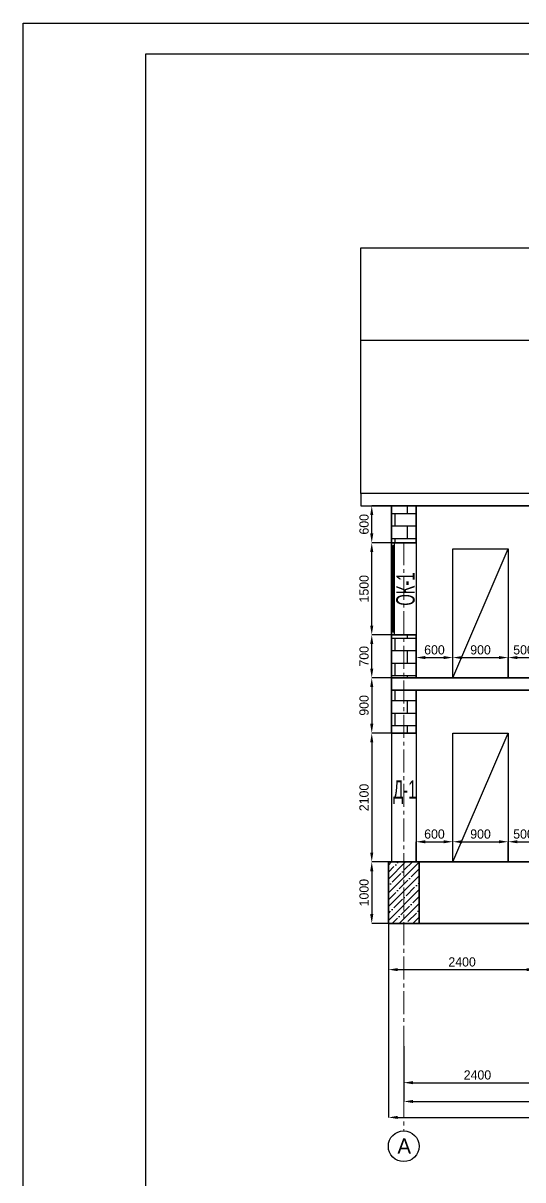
# Model space of a CAD drawing. Header units: millimetres. Extents: x 363119 to 453119, y -246250 to -184425.
# Drawn here: x 386119 to 394255, y -235391 to -216550 of the extents above; entities that cross this region are included whole.
import ezdxf
from ezdxf.enums import TextEntityAlignment as Align

# ---------------------------------------------------------------- set-up
doc = ezdxf.new("R2010")
doc.units = ezdxf.units.MM
doc.linetypes.add('CENTER2', pattern=[1.125, 0.75, -0.125, 0.125, -0.125])
doc.layers.add('ahsap', color=222, linetype='Continuous', lineweight=13)
doc.layers.add('Pencere No', color=7, linetype='Continuous', lineweight=13)
doc.layers.add('AKS', color=252, linetype='CENTER2')
doc.layers.add('Штамп', color=222, linetype='Continuous')
doc.styles.add('1', font='ARIALN.TTF', dxfattribs={"width": 0.7})
doc.dimstyles.new('ISO-25', dxfattribs={"dimtxt": 100, "dimasz": 2.5, "dimexe": 1.25, "dimexo": 0.625, "dimtad": 1, "dimdec": 0, "dimtxsty": 'Standard', "dimcen": 2.5, "dimadec": 0, "dimazin": 0, "dimtfac": 1, "dimtdec": 0, "dimtmove": 0, "dimatfit": 3, "dimfxl": 0, "dimarcsym": 0})

# ---------------------------------------------------------------- blocks, each defined once
blk = doc.blocks.new('*D426')
at = {"layer": 'ahsap', "color": 0, "lineweight": -2}
for p, q in [((392316, -233213), (392316, -233809)), ((394716, -233213), (394716, -233809)), ((392466, -233808), (394566, -233808))]:
    blk.add_line(p, q, dxfattribs=at)
at = {"layer": 'ahsap', "color": 0}
for points in [[(392466, -233783), (392466, -233833), (392316, -233808)], [(394566, -233783), (394566, -233833), (394716, -233808)]]:
    blk.add_solid(points, dxfattribs=at)
at = {"layer": 'DEFPOINTS', "color": 0}
for p in [(392316, -233213), (394716, -233213), (394716, -233808)]:
    blk.add_point(p, dxfattribs=at)
at = {"layer": 'ahsap', "color": 0, "insert": (393516, -233683), "char_height": 150, "attachment_point": 5}
blk.add_mtext('2400', dxfattribs=at)
blk = doc.blocks.new('*D428')
at = {"layer": 'ahsap', "color": 0, "lineweight": -2}
for p, q in [((392316, -233213), (392316, -234114)), ((399916, -233213), (399916, -234114)), ((392466, -234114), (399766, -234114))]:
    blk.add_line(p, q, dxfattribs=at)
at = {"layer": 'ahsap', "color": 0}
for points in [[(392466, -234089), (392466, -234139), (392316, -234114)], [(399766, -234089), (399766, -234139), (399916, -234114)]]:
    blk.add_solid(points, dxfattribs=at)
at = {"layer": 'DEFPOINTS', "color": 0}
for p in [(392316, -233213), (399916, -233213), (399916, -234114)]:
    blk.add_point(p, dxfattribs=at)
at = {"layer": 'ahsap', "color": 0, "insert": (396116, -233989), "char_height": 150, "attachment_point": 5}
blk.add_mtext('7600', dxfattribs=at)
blk = doc.blocks.new('*D429')
at = {"layer": 'ahsap', "color": 0, "lineweight": -2}
for p, q in [((392066, -231213), (392066, -234374)), ((400166, -233213), (400166, -234374)), ((392216, -234374), (400016, -234374))]:
    blk.add_line(p, q, dxfattribs=at)
at = {"layer": 'ahsap', "color": 0}
for points in [[(392216, -234349), (392216, -234399), (392066, -234374)], [(400016, -234349), (400016, -234399), (400166, -234374)]]:
    blk.add_solid(points, dxfattribs=at)
at = {"layer": 'DEFPOINTS', "color": 0}
for p in [(392066, -231213), (400166, -233213), (400166, -234374)]:
    blk.add_point(p, dxfattribs=at)
at = {"layer": 'ahsap', "color": 0, "insert": (396116, -234249), "char_height": 150, "attachment_point": 5}
blk.add_mtext('8100', dxfattribs=at)
blk = doc.blocks.new('*D464')
at = {"layer": 'ahsap', "color": 0, "lineweight": -2}
for p, q in [((392516, -230212), (392516, -229884)), ((392666, -229884), (392966, -229884)), ((393116, -230212), (393116, -229884))]:
    blk.add_line(p, q, dxfattribs=at)
at = {"layer": 'ahsap', "color": 0}
for points in [[(392666, -229859), (392666, -229909), (392516, -229884)], [(392966, -229859), (392966, -229909), (393116, -229884)]]:
    blk.add_solid(points, dxfattribs=at)
at = {"layer": 'DEFPOINTS', "color": 0}
for p in [(393116, -229884), (392516, -230213), (393116, -230213)]:
    blk.add_point(p, dxfattribs=at)
at = {"layer": 'ahsap', "color": 0, "insert": (392816, -229759), "char_height": 150, "attachment_point": 5}
blk.add_mtext('600', dxfattribs=at)
blk = doc.blocks.new('*D465')
at = {"layer": 'ahsap', "color": 0, "lineweight": -2}
for p, q in [((393116, -230212), (393116, -229884)), ((393266, -229884), (393866, -229884)), ((394016, -230212), (394016, -229884))]:
    blk.add_line(p, q, dxfattribs=at)
at = {"layer": 'ahsap', "color": 0}
for points in [[(393266, -229859), (393266, -229909), (393116, -229884)], [(393866, -229859), (393866, -229909), (394016, -229884)]]:
    blk.add_solid(points, dxfattribs=at)
at = {"layer": 'DEFPOINTS', "color": 0}
for p in [(394016, -229884), (393116, -230213), (394016, -230213)]:
    blk.add_point(p, dxfattribs=at)
at = {"layer": 'ahsap', "color": 0, "insert": (393566, -229759), "char_height": 150, "attachment_point": 5}
blk.add_mtext('900', dxfattribs=at)
blk = doc.blocks.new('*D466')
at = {"layer": 'ahsap', "color": 0, "lineweight": -2}
for p, q in [((394016, -230212), (394016, -229884)), ((394166, -229884), (394366, -229884)), ((394516, -230212), (394516, -229884))]:
    blk.add_line(p, q, dxfattribs=at)
at = {"layer": 'ahsap', "color": 0}
for points in [[(394166, -229859), (394166, -229909), (394016, -229884)], [(394366, -229859), (394366, -229909), (394516, -229884)]]:
    blk.add_solid(points, dxfattribs=at)
at = {"layer": 'DEFPOINTS', "color": 0}
for p in [(394516, -229884), (394016, -230213), (394516, -230213)]:
    blk.add_point(p, dxfattribs=at)
at = {"layer": 'ahsap', "color": 0, "insert": (394266, -229759), "char_height": 150, "attachment_point": 5}
blk.add_mtext('500', dxfattribs=at)
blk = doc.blocks.new('*D469')
at = {"layer": 'ahsap', "color": 0, "lineweight": -2}
for p, q in [((392516, -227212), (392516, -226884)), ((392666, -226884), (392966, -226884)), ((393116, -227212), (393116, -226884))]:
    blk.add_line(p, q, dxfattribs=at)
at = {"layer": 'ahsap', "color": 0}
for points in [[(392666, -226859), (392666, -226909), (392516, -226884)], [(392966, -226859), (392966, -226909), (393116, -226884)]]:
    blk.add_solid(points, dxfattribs=at)
at = {"layer": 'DEFPOINTS', "color": 0}
for p in [(393116, -226884), (392516, -227213), (393116, -227213)]:
    blk.add_point(p, dxfattribs=at)
at = {"layer": 'ahsap', "color": 0, "insert": (392816, -226759), "char_height": 150, "attachment_point": 5}
blk.add_mtext('600', dxfattribs=at)
blk = doc.blocks.new('*D470')
at = {"layer": 'ahsap', "color": 0, "lineweight": -2}
for p, q in [((393116, -227212), (393116, -226884)), ((393266, -226884), (393866, -226884)), ((394016, -227212), (394016, -226884))]:
    blk.add_line(p, q, dxfattribs=at)
at = {"layer": 'ahsap', "color": 0}
for points in [[(393266, -226859), (393266, -226909), (393116, -226884)], [(393866, -226859), (393866, -226909), (394016, -226884)]]:
    blk.add_solid(points, dxfattribs=at)
at = {"layer": 'DEFPOINTS', "color": 0}
for p in [(394016, -226884), (393116, -227213), (394016, -227213)]:
    blk.add_point(p, dxfattribs=at)
at = {"layer": 'ahsap', "color": 0, "insert": (393566, -226759), "char_height": 150, "attachment_point": 5}
blk.add_mtext('900', dxfattribs=at)
blk = doc.blocks.new('*D471')
at = {"layer": 'ahsap', "color": 0, "lineweight": -2}
for p, q in [((394016, -227212), (394016, -226884)), ((394166, -226884), (394366, -226884)), ((394516, -227212), (394516, -226884))]:
    blk.add_line(p, q, dxfattribs=at)
at = {"layer": 'ahsap', "color": 0}
for points in [[(394166, -226859), (394166, -226909), (394016, -226884)], [(394366, -226859), (394366, -226909), (394516, -226884)]]:
    blk.add_solid(points, dxfattribs=at)
at = {"layer": 'DEFPOINTS', "color": 0}
for p in [(394516, -226884), (394016, -227213), (394516, -227213)]:
    blk.add_point(p, dxfattribs=at)
at = {"layer": 'ahsap', "color": 0, "insert": (394266, -226759), "char_height": 150, "attachment_point": 5}
blk.add_mtext('500', dxfattribs=at)
blk = doc.blocks.new('*D476')
at = {"layer": 'ahsap', "color": 0, "lineweight": -2}
for p, q in [((392066, -231213), (392066, -231967)), ((394466, -231213), (394466, -231967)), ((392216, -231967), (394316, -231967))]:
    blk.add_line(p, q, dxfattribs=at)
at = {"layer": 'ahsap', "color": 0}
for points in [[(392216, -231942), (392216, -231992), (392066, -231967)], [(394316, -231942), (394316, -231992), (394466, -231967)]]:
    blk.add_solid(points, dxfattribs=at)
at = {"layer": 'DEFPOINTS', "color": 0}
for p in [(392066, -231213), (394466, -231213), (394466, -231967)]:
    blk.add_point(p, dxfattribs=at)
at = {"layer": 'ahsap', "color": 0, "insert": (393266, -231842), "char_height": 150, "attachment_point": 5}
blk.add_mtext('2400', dxfattribs=at)
blk = doc.blocks.new('*D477')
at = {"layer": 'ahsap', "color": 0, "lineweight": -2}
for p, q in [((392115, -226513), (391795, -226513)), ((391795, -227063), (391795, -226663)), ((392115, -227213), (391795, -227213))]:
    blk.add_line(p, q, dxfattribs=at)
at = {"layer": 'ahsap', "color": 0}
for points in [[(391770, -226663), (391820, -226663), (391795, -226513)], [(391770, -227063), (391820, -227063), (391795, -227213)]]:
    blk.add_solid(points, dxfattribs=at)
at = {"layer": 'DEFPOINTS', "color": 0}
for p in [(391795, -226513), (392116, -226513), (392116, -227213)]:
    blk.add_point(p, dxfattribs=at)
at = {"layer": 'ahsap', "color": 0, "insert": (391670, -226863), "char_height": 150, "attachment_point": 5, "rotation": 90}
blk.add_mtext('700', dxfattribs=at)
blk = doc.blocks.new('*D478')
at = {"layer": 'ahsap', "color": 0, "lineweight": -2}
for p, q in [((392115, -225013), (391795, -225013)), ((391795, -226363), (391795, -225163)), ((392115, -226513), (391795, -226513))]:
    blk.add_line(p, q, dxfattribs=at)
at = {"layer": 'ahsap', "color": 0}
for points in [[(391770, -225163), (391820, -225163), (391795, -225013)], [(391770, -226363), (391820, -226363), (391795, -226513)]]:
    blk.add_solid(points, dxfattribs=at)
at = {"layer": 'DEFPOINTS', "color": 0}
for p in [(391795, -225013), (392116, -225013), (392116, -226513)]:
    blk.add_point(p, dxfattribs=at)
at = {"layer": 'ahsap', "color": 0, "insert": (391670, -225763), "char_height": 150, "attachment_point": 5, "rotation": 90}
blk.add_mtext('1500', dxfattribs=at)
blk = doc.blocks.new('*D479')
at = {"layer": 'ahsap', "color": 0, "lineweight": -2}
for p, q in [((392115, -224413), (391795, -224413)), ((391795, -224863), (391795, -224563)), ((392115, -225013), (391795, -225013))]:
    blk.add_line(p, q, dxfattribs=at)
at = {"layer": 'ahsap', "color": 0}
for points in [[(391770, -224563), (391820, -224563), (391795, -224413)], [(391770, -224863), (391820, -224863), (391795, -225013)]]:
    blk.add_solid(points, dxfattribs=at)
at = {"layer": 'DEFPOINTS', "color": 0}
for p in [(391795, -224413), (392116, -224413), (392116, -225013)]:
    blk.add_point(p, dxfattribs=at)
at = {"layer": 'ahsap', "color": 0, "insert": (391670, -224713), "char_height": 150, "attachment_point": 5, "rotation": 90}
blk.add_mtext('600', dxfattribs=at)
blk = doc.blocks.new('*D480')
at = {"layer": 'ahsap', "color": 0, "lineweight": -2}
for p, q in [((392115, -227213), (391794, -227213)), ((391795, -227363), (391795, -227963)), ((392115, -228113), (391794, -228113))]:
    blk.add_line(p, q, dxfattribs=at)
at = {"layer": 'ahsap', "color": 0}
for points in [[(391770, -227363), (391820, -227363), (391795, -227213)], [(391770, -227963), (391820, -227963), (391795, -228113)]]:
    blk.add_solid(points, dxfattribs=at)
at = {"layer": 'DEFPOINTS', "color": 0}
for p in [(392116, -227213), (391795, -228113), (392116, -228113)]:
    blk.add_point(p, dxfattribs=at)
at = {"layer": 'ahsap', "color": 0, "insert": (391670, -227663), "char_height": 150, "attachment_point": 5, "rotation": 90}
blk.add_mtext('900', dxfattribs=at)
blk = doc.blocks.new('*D481')
at = {"layer": 'ahsap', "color": 0, "lineweight": -2}
for p, q in [((392115, -228113), (391794, -228113)), ((391795, -228263), (391795, -230063)), ((392115, -230213), (391794, -230213))]:
    blk.add_line(p, q, dxfattribs=at)
at = {"layer": 'ahsap', "color": 0}
for points in [[(391770, -228263), (391820, -228263), (391795, -228113)], [(391770, -230063), (391820, -230063), (391795, -230213)]]:
    blk.add_solid(points, dxfattribs=at)
at = {"layer": 'DEFPOINTS', "color": 0}
for p in [(392116, -228113), (391795, -230213), (392116, -230213)]:
    blk.add_point(p, dxfattribs=at)
at = {"layer": 'ahsap', "color": 0, "insert": (391670, -229163), "char_height": 150, "attachment_point": 5, "rotation": 90}
blk.add_mtext('2100', dxfattribs=at)
blk = doc.blocks.new('*D482')
at = {"layer": 'ahsap', "color": 0, "lineweight": -2}
for p, q in [((392065, -230213), (391794, -230213)), ((391795, -230363), (391795, -231063)), ((392065, -231213), (391794, -231213))]:
    blk.add_line(p, q, dxfattribs=at)
at = {"layer": 'ahsap', "color": 0}
for points in [[(391770, -230363), (391820, -230363), (391795, -230213)], [(391770, -231063), (391820, -231063), (391795, -231213)]]:
    blk.add_solid(points, dxfattribs=at)
at = {"layer": 'DEFPOINTS', "color": 0}
for p in [(392066, -230213), (391795, -231213), (392066, -231213)]:
    blk.add_point(p, dxfattribs=at)
at = {"layer": 'ahsap', "color": 0, "insert": (391670, -230713), "char_height": 150, "attachment_point": 5, "rotation": 90}
blk.add_mtext('1000', dxfattribs=at)

msp = doc.modelspace()

# ---------------------------------------------------------------- hatches: boundary and pattern name
h = msp.add_hatch()
h.set_pattern_fill('AR-B816', color=0)
h.paths.add_polyline_path([(392515.6, -224412.7), (392315.6, -224412.7), (392115.6, -224412.7), (392115.6, -225012.7), (392165.6, -225012.7), (392515.6, -225012.7)])
h.paths.add_polyline_path([(392315.6, -226512.7), (392115.6, -226512.7), (392115.6, -227212.7), (392315.6, -227212.7)])
h.paths.add_polyline_path([(392515.6, -227412.7), (392315.6, -227412.7), (392315.6, -228112.7), (392515.6, -228112.7)])
h.paths.add_polyline_path([(392315.6, -227412.7), (392115.6, -227412.7), (392115.6, -228112.7), (392315.6, -228112.7)])
h.paths.add_polyline_path([(400115.6, -224412.7), (399915.6, -224412.7), (399715.6, -224412.7), (399715.6, -227212.7), (399715.6, -227412.7), (399715.6, -227612.7), (400115.6, -227612.7), (400115.6, -227412.7), (400115.6, -227212.7)])
h.paths.add_polyline_path([(400115.6, -229112.7), (400065.6, -229112.7), (399915.6, -229112.7), (399915.6, -230212.7), (400115.6, -230212.7)])
h.paths.add_polyline_path([(399915.6, -229112.7), (399715.6, -229112.7), (399715.6, -230212.7), (399915.6, -230212.7)])
h.paths.add_polyline_path([(392575.8, -226115.9), (392575.8, -225419.7), (392110.1, -225419.7), (392110.1, -226115.9)], flags=9)
h.paths.add_polyline_path([(392515.6, -226512.7), (392315.6, -226512.7), (392315.6, -227212.7), (392515.6, -227212.7)])
h = msp.add_hatch()
h.set_pattern_fill('ANSI35', color=0, scale=25)
h.paths.add_polyline_path([(392315.6, -230212.7), (392065.6, -230212.7), (392065.6, -231212.7), (392315.6, -231212.7)])
h.paths.add_polyline_path([(392565.6, -230212.7), (392315.6, -230212.7), (392315.6, -231212.7), (392565.6, -231212.7)])
h.paths.add_polyline_path([(400165.6, -230912.7), (400115.6, -230912.7), (399915.6, -230912.7), (399915.6, -232812.7), (400165.6, -232812.7)])
h.paths.add_polyline_path([(399915.6, -230912.7), (399665.6, -230912.7), (399665.6, -232812.7), (399915.6, -232812.7)])
h.paths.add_polyline_path([(400165.6, -230212.7), (399915.6, -230212.7), (399915.6, -230412.7), (400165.6, -230412.7)])
h.paths.add_polyline_path([(399915.6, -230212.7), (399665.6, -230212.7), (399665.6, -230412.7), (399915.6, -230412.7)])
h.paths.add_polyline_path([(400132.8, -231031.6), (400132.8, -230335.3), (399667.1, -230335.3), (399667.1, -231031.6)], flags=9)

# ---------------------------------------------------------------- linework, layer by layer
at = {"color": 0}
for p, q in [((391615.6, -221712.5), (400615.6, -221712.5)), ((392515.6, -225012.7), (392515.6, -226512.7)), ((392115.6, -227212.7), (392115.6, -227212.7)), ((392215.6, -227412.7), (392115.6, -227412.7)), ((392115.6, -228112.7), (392115.6, -230212.7)), ((392515.6, -228112.7), (392515.6, -230212.7))]:
    msp.add_line(p, q, dxfattribs=at)
for points in [[(391615.6, -224212.7), (391615.6, -221712.5), (391615.6, -220212.5), (400615.6, -220212.5), (400615.6, -221712.5), (400615.6, -224212.7)], [(399915.6, -224412.7), (400115.6, -224412.7), (400615.6, -224412.7), (400615.6, -224212.7), (392315.6, -224212.7), (392115.6, -224212.7), (391615.6, -224212.7), (391615.6, -224412.7), (392115.6, -224412.7), (392315.6, -224412.7)], [(393115.6, -227212.7), (393115.6, -225112.7), (394015.6, -225112.7), (394015.6, -227212.7), (393115.6, -227212.7), (394015.6, -225112.7)], [(393115.6, -230212.7), (393115.6, -228112.7), (394015.6, -228112.7), (394015.6, -230212.7), (393115.6, -230212.7), (394015.6, -228112.7)]]:
    msp.add_lwpolyline(points, dxfattribs=at)
at = {"color": 5}
msp.add_lwpolyline([(392165.6, -225012.7), (392115.6, -225012.7), (392115.6, -225062.7), (392140.6, -225062.7), (392140.6, -226462.7), (392115.6, -226462.7), (392115.6, -226512.7), (392165.6, -226512.7), (392165.6, -226462.7), (392140.6, -226462.7), (392165.6, -226462.7), (392165.6, -225062.7), (392140.6, -225062.7), (392165.6, -225062.7), (392165.6, -225012.7), (392115.6, -225012.7), (392115.6, -225062.7), (392115.6, -226462.7)], dxfattribs=at)
at = {"layer": 'ahsap', "color": 0, "lineweight": 35}
for p, q in [((392115.6, -225012.7), (392515.6, -225012.7)), ((392115.6, -226512.7), (392515.6, -226512.7)), ((392115.6, -228112.7), (392515.6, -228112.7))]:
    msp.add_line(p, q, dxfattribs=at)
for points in [[(392115.6, -227212.7), (392115.6, -224412.7), (399915.6, -224412.7), (400115.6, -224412.7), (400115.6, -227212.7)], [(392515.6, -225012.7), (392515.6, -224412.7), (392315.6, -224412.7)], [(392315.6, -227212.7), (392515.6, -227212.7), (392515.6, -226512.7)], [(392115.6, -227412.7), (392115.6, -227212.7), (399715.6, -227212.7)], [(392115.6, -228112.7), (392115.6, -227412.7), (399715.6, -227412.7)], [(392515.6, -228112.7), (392515.6, -227412.7), (392315.6, -227412.7)], [(392315.6, -231212.7), (392065.6, -231212.7), (392065.6, -230212.7), (399915.6, -230212.7), (400165.6, -230212.7), (400165.6, -232812.7)], [(392315.6, -231212.7), (392565.6, -231212.7), (392565.6, -230212.7), (392065.6, -230212.7), (392065.6, -231212.7), (392315.6, -231212.7)], [(392315.6, -230212.7), (392115.6, -230212.7)], [(392315.6, -230212.7), (392515.6, -230212.7)], [(394465.6, -231212.7), (392315.6, -231212.7)]]:
    msp.add_lwpolyline(points, dxfattribs=at)
at = {"layer": 'AKS', "lineweight": 5, "ltscale": 500}
msp.add_line((392315.6, -225005.2), (392315.6, -234593.6), dxfattribs=at)
at = {"layer": 'AKS', "color": 0, "linetype": 'Continuous'}
msp.add_circle((392315.6, -234843.6), 250.5, dxfattribs=at)
at = {"layer": 'Штамп', "color": 0}
msp.add_lwpolyline([(407119.3, -246250.3), (386119.3, -246250.3), (386119.3, -216550.3), (407119.3, -216550.3)], close=True, dxfattribs=at)
at = {"layer": 'Штамп', "color": 0, "lineweight": 30}
msp.add_lwpolyline([(388119.3, -245750.3), (388119.3, -217050.3), (406619.3, -217050.3), (406619.3, -245750.3)], dxfattribs=at)

# ---------------------------------------------------------------- texts
at = {"layer": 'AKS', "color": 0}
msp.add_text('А', height=250, dxfattribs=at).set_placement((392323.5, -234841.5), align=Align.MIDDLE)
at = {"layer": 'Pencere No', "color": 0, "style": '1', "width": 0.7}
msp.add_text('ОК-1', height=300, rotation=90, dxfattribs=at).set_placement((392493.1, -226038.3))
at = {"layer": 'Pencere No', "style": '1', "width": 0.7}
msp.add_text('Д-1', height=300, dxfattribs=at).set_placement((392144.7, -229184.3))

# ---------------------------------------------------------------- dimensions: what is measured, and where the dimension line sits
at = {"layer": 'ahsap', "color": 0}
for base, p1, p2, picture, middle in [((391794.8, -224412.7), (392115.6, -225012.7), (392115.6, -224412.7), '*D479', (391669.8, -224712.7)), ((391794.8, -225012.7), (392115.6, -226512.7), (392115.6, -225012.7), '*D478', (391669.8, -225762.7)), ((391794.8, -226512.7), (392115.6, -227212.7), (392115.6, -226512.7), '*D477', (391669.8, -226862.7)), ((391794.5, -228112.7), (392115.6, -227212.7), (392115.6, -228112.7), '*D480', (391669.5, -227662.7)), ((391794.5, -230212.7), (392115.6, -228112.7), (392115.6, -230212.7), '*D481', (391669.5, -229162.7)), ((391794.5, -231212.7), (392065.6, -230212.7), (392065.6, -231212.7), '*D482', (391669.5, -230712.7))]:
    dim = msp.add_linear_dim(base=base, p1=p1, p2=p2, angle=90, dimstyle='ISO-25', override={"dimtxt": 150, "dimasz": 150, "dimexe": 0.25, "dimgap": 50, "dimdle": 0.25, "dimfxl": 0.25}, dxfattribs=at)
    dim.commit()
    dim.dimension.update_dxf_attribs({"geometry": picture, "text_midpoint": middle})
for base, p1, p2, picture, middle in [((393115.6, -226884.1), (392515.6, -227212.7), (393115.6, -227212.7), '*D469', (392815.6, -226759.1)), ((394015.6, -226884.1), (393115.6, -227212.7), (394015.6, -227212.7), '*D470', (393565.6, -226759.1)), ((394515.6, -226884.1), (394015.6, -227212.7), (394515.6, -227212.7), '*D471', (394265.6, -226759.1)), ((393115.6, -229884.1), (392515.6, -230212.7), (393115.6, -230212.7), '*D464', (392815.6, -229759.1)), ((394015.6, -229884.1), (393115.6, -230212.7), (394015.6, -230212.7), '*D465', (393565.6, -229759.1)), ((394515.6, -229884.1), (394015.6, -230212.7), (394515.6, -230212.7), '*D466', (394265.6, -229759.1)), ((400165.6, -234373.6), (392065.6, -231212.7), (400165.6, -233212.7), '*D429', (396115.6, -234248.6)), ((394465.6, -231966.9), (392065.6, -231212.7), (394465.6, -231212.7), '*D476', (393265.6, -231841.9)), ((394715.6, -233808.4), (392315.6, -233212.7), (394715.6, -233212.7), '*D426', (393515.6, -233683.4)), ((399915.6, -234114.2), (392315.6, -233212.7), (399915.6, -233212.7), '*D428', (396115.6, -233989.2))]:
    dim = msp.add_linear_dim(base=base, p1=p1, p2=p2, dimstyle='ISO-25', override={"dimtxt": 150, "dimasz": 150, "dimexe": 0.25, "dimgap": 50, "dimdle": 0.25, "dimfxl": 0.25}, dxfattribs=at)
    dim.commit()
    dim.dimension.update_dxf_attribs({"geometry": picture, "text_midpoint": middle})

doc.saveas('drawing.dxf')
